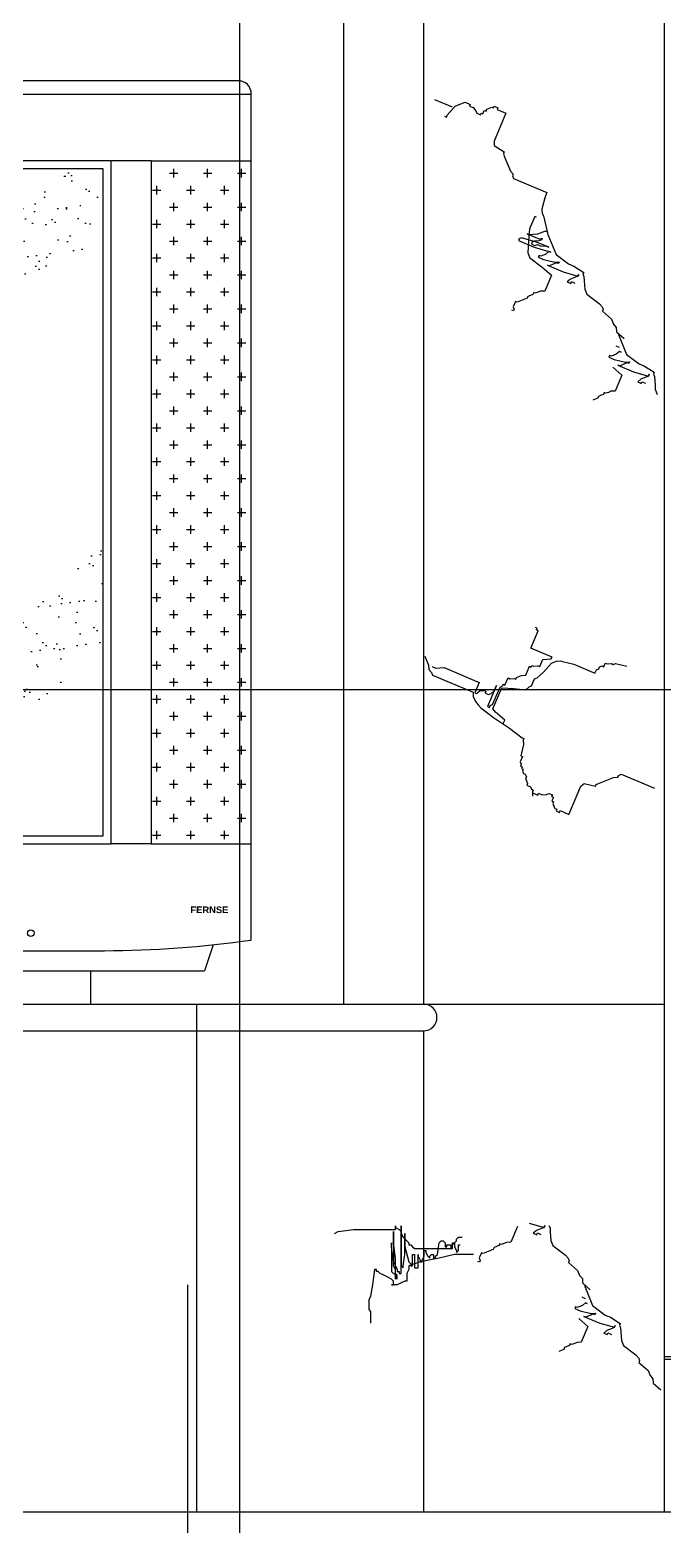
# Model space of a CAD drawing. Extents: x 517 to 4201, y 4235 to 7714.
# Drawn here: x 2459 to 2934, y 4853 to 5973 of the extents above; entities that cross this region are included whole.
import ezdxf
from ezdxf.enums import TextEntityAlignment as Align

# ---------------------------------------------------------------- set-up
doc = ezdxf.new("R2010")
doc.units = 0
doc.header["$MEASUREMENT"] = 0
for name, color, linetype in [('2', 2, 'CONTINUOUS'), ('3', 3, 'CONTINUOUS'), ('4', 4, 'CONTINUOUS'), ('7', 7, 'CONTINUOUS'), ('BH', 3, 'CONTINUOUS'), ('TEXT', 3, 'CONTINUOUS')]:
    doc.layers.add(name, color=color, linetype=linetype)
doc.styles.add('HT2', font='swisseb.ttf')
doc.styles.add('STYLE5', font='dutchi.ttf')
pattern_1 = [(0, (6767.543, -33745.459), (12.7, 12.7), [6.35, -19.05]), (90, (6770.718, -33748.634), (-12.7, 12.7), [6.35, -19.05])]

# ---------------------------------------------------------------- blocks, each defined once
blk = doc.blocks.new('A$C57C6313C')
at = {"layer": 'BH'}
h = blk.add_hatch(dxfattribs=at)
h.set_pattern_fill('CROSS,_O', color=256, scale=2)
h.set_pattern_definition(pattern_1)
h.paths.add_polyline_path([(75, 631), (0, 631), (0, 120), (75, 120)])
h = blk.add_hatch(dxfattribs=at)
h.set_pattern_fill('CROSS,_O', color=256, scale=2)
h.set_pattern_definition(pattern_1)
h.paths.add_polyline_path([(882, 631), (807, 631), (807, 120), (882, 120)])
h = blk.add_hatch(dxfattribs=at)
h.set_pattern_fill('AR-SAND,_O', color=256, scale=0.5)
h.set_pattern_definition([(37.5, (6767.543, -33745.46), (-0.800016, 24.470662), [0, -19.304, 0, -21.59, 0, -20.6375]), (7.5, (6767.543, -33745.46), (22.476164, 35.841255), [0, -10.414, 0, -17.399, 0, -6.6675]), (327.5, (6751.922, -33745.46), (39.549619, 0.071859), [0, -6.35, 0, -22.86, 0, -29.845]), (317.5, (6751.92, -33745.46), (38.177823, 11.146466), [0, -3.175, 0, -14.986, 0, -17.145])])
h.paths.add_polyline_path([(289.4, 625), (247.5, 625), (111, 488.5), (111, 446.6)])
h.paths.add_polyline_path([(561.5, 625), (531.8, 625), (111, 204.2), (111, 174.5)])
h.paths.add_polyline_path([(771, 579.9), (771, 625), (701.2, 625), (202.2, 126), (317.1, 126)])
h.paths.add_polyline_path([(771, 295.7), (771, 346.6), (550.4, 126), (601.3, 126)], flags=17)
h.paths.add_polyline_path([(771, 270.2), (771, 295.7), (601.3, 126), (626.8, 126)], flags=17)
at = {"layer": '3'}
for p, q in [((0, 681), (882, 681)), ((75, 631), (0, 631)), ((75, 631), (105, 631)), ((75, 631), (75, 120)), ((807, 631), (777, 631)), ((807, 631), (807, 120)), ((807, 631), (882, 631)), ((75, 120), (0, 120)), ((75, 120), (105, 120)), ((807, 120), (777, 120)), ((807, 120), (882, 120)), ((226, 70), (656, 70)), ((226, 40), (226, 70)), ((624, 40), (624, 70)), ((656, 40), (656, 70))]:
    blk.add_line(p, q, dxfattribs=at)
for points in [[(105, 120), (777, 120), (777, 631), (105, 631)], [(111, 126), (771, 126), (771, 625), (111, 625)]]:
    blk.add_lwpolyline(points, close=True, dxfattribs=at)
for centre, radius in [((694.1, 53.1), 1.5), ((717, 53.1), 2.5)]:
    blk.add_circle(centre, radius, dxfattribs=at)
at = {"layer": '7'}
for p, q in [((28.5, 44.4), (35, 25)), ((853.5, 44.4), (847, 25)), ((35, 25), (847, 25)), ((120, 25), (120, 0)), ((762, 0), (762, 25)), ((120, 0), (762, 0))]:
    blk.add_line(p, q, dxfattribs=at)
for points in [[(636, 709.3, 0.27768), (616.5, 721), (265.5, 721, 0.27768), (246, 709.3)], [(0, 48, 0.034884), (110, 40), (772, 40, 0.034884), (882, 48), (882, 681, 0.414214), (872, 691), (10, 691, 0.414214), (0, 681)]]:
    blk.add_lwpolyline(points, format="xyb", close=True, dxfattribs=at)
for points in [[(249.8, 714), (201.9, 714, 0.228268), (182.1, 701.9), (176, 691)], [(706, 691), (699.9, 701.9, 0.228268), (680.1, 714), (632.2, 714)]]:
    blk.add_lwpolyline(points, format="xyb", dxfattribs=at)
at = {"layer": '3', "linetype": 'BYBLOCK'}
for s, height, style, p in [('FERNSEHN', 5, 'HT2', (101.2, 642.3)), ('FERNSE', 5, 'HT2', (836.5, 68.1)), ('Front-AV-Anschluss', 6, 'STYLE5', (240.4, 54.1))]:
    blk.add_text(s, height=height, dxfattribs=dict(at, style=style)).set_placement(p)
at = {"layer": '3', "linetype": 'BYBLOCK', "style": 'HT2'}
blk.add_text('SONY', height=10, dxfattribs=at).set_placement((444.8, 88.7), align=Align.CENTER)

msp = doc.modelspace()

# ---------------------------------------------------------------- linework, layer by layer
at = {"layer": '2', "color": 1}
msp.add_line((934.1, 4864), (3434.1, 4864), dxfattribs=at)
at = {"layer": '3'}
for p, q in [((3434.1, 4980), (2934.1, 4980)), ((3434.1, 4978), (2934.1, 4978))]:
    msp.add_line(p, q, dxfattribs=at)
at = {"layer": '4'}
for p, q in [((2934.1, 6342), (2934.1, 4864)), ((2694.1, 6064), (2694.1, 5244)), ((1434.1, 5244), (2934.1, 5244)), ((2754.1, 5224), (2754.1, 4864))]:
    msp.add_line(p, q, dxfattribs=at)
msp.add_arc((2754.1, 5234), 10, 270, 90, dxfattribs=at)
at = {"layer": '7'}
for p, q in [((2754.1, 6124), (2754.1, 5244)), ((2584.1, 5244), (2584.1, 4864)), ((1614.1, 5224), (2754.1, 5224))]:
    msp.add_line(p, q, dxfattribs=at)
at = {"layer": 'BH', "color": 3}
for p, q in [((2775.7, 5915.2), (2762.6, 5920.7)), ((2771.6, 5909.1), (2777.6, 5915.9)), ((2777.6, 5915.9), (2783.2, 5918.2)), ((2783.2, 5918.2), (2785.1, 5919)), ((2785.1, 5919), (2789, 5917.3)), ((2789, 5917.3), (2788.5, 5916)), ((2788.5, 5916), (2791.1, 5914.9)), ((2791.1, 5914.9), (2793.2, 5912.4)), ((2793.2, 5912.4), (2793.9, 5910.6)), ((2798.4, 5910.2), (2799.5, 5912.8)), ((2799.5, 5912.8), (2800.9, 5912.3)), ((2800.9, 5912.3), (2801.4, 5913.6)), ((2801.4, 5913.6), (2805.2, 5915.1)), ((2805.2, 5915.1), (2806.5, 5914.6)), ((2806.5, 5914.6), (2807, 5915.9)), ((2807, 5915.9), (2809.7, 5914.8)), ((2809.7, 5914.8), (2809.1, 5913.5)), ((2809.1, 5913.5), (2815.7, 5910.7)), ((2769.8, 5908.4), (2771.1, 5907.8)), ((2771.1, 5907.8), (2771.6, 5909.1)), ((2793.9, 5910.6), (2796.6, 5909.5)), ((2796.6, 5909.5), (2797.1, 5910.8)), ((2797.1, 5910.8), (2798.4, 5910.2)), ((2815.7, 5910.7), (2806.8, 5889.7)), ((2806.8, 5889.7), (2807, 5886.5)), ((2807, 5886.5), (2814.3, 5881.8)), ((2814.3, 5881.8), (2813.8, 5880.5)), ((2813.8, 5880.5), (2814.5, 5878.6)), ((2814.5, 5878.6), (2819.1, 5867.4)), ((2819.1, 5867.4), (2821.2, 5865)), ((2821.2, 5865), (2820.6, 5863.7)), ((2820.6, 5863.7), (2821.4, 5861.8)), ((2821.4, 5861.8), (2846.4, 5851.3)), ((2844.7, 5847.3), (2842.7, 5838.9)), ((2846.4, 5851.3), (2844.7, 5847.3)), ((2837.3, 5833.4), (2833.4, 5824.2)), ((2838.6, 5832.9), (2837.3, 5833.4)), ((2842.7, 5838.9), (2842.9, 5835.7)), ((2842.9, 5835.7), (2843.7, 5833.8)), ((2843.7, 5833.8), (2847.1, 5820)), ((2833.4, 5824.2), (2832.7, 5815.2)), ((2843.2, 5821.6), (2839.4, 5820.1)), ((2845, 5822.4), (2843.2, 5821.6)), ((2846.4, 5821.8), (2845, 5822.4)), ((2825.6, 5816.7), (2825, 5815.4)), ((2825, 5815.4), (2836.9, 5810.4)), ((2827.4, 5817.4), (2825.6, 5816.7)), ((2838.5, 5814.3), (2827.4, 5817.4)), ((2833.1, 5819.7), (2831.7, 5820.3)), ((2831.7, 5820.3), (2841, 5816.4)), ((2832.7, 5815.2), (2832, 5806.2)), ((2836.2, 5819.9), (2833.1, 5819.7)), ((2835.3, 5814.1), (2834.8, 5812.8)), ((2834.8, 5812.8), (2837.4, 5811.7)), ((2837.2, 5814.9), (2835.3, 5814.1)), ((2839.4, 5820.1), (2836.2, 5819.9)), ((2840.4, 5815.1), (2837.2, 5814.9)), ((2837.4, 5811.7), (2839.3, 5812.4)), ((2847.7, 5810.4), (2838.5, 5814.3)), ((2839.3, 5812.4), (2841.9, 5811.3)), ((2842.3, 5815.8), (2840.4, 5815.1)), ((2841, 5816.4), (2842.8, 5817.1)), ((2841.9, 5811.3), (2845.1, 5811.5)), ((2842.8, 5817.1), (2842.3, 5815.8)), ((2845.1, 5811.5), (2847.7, 5810.4)), ((2847.1, 5820), (2853.2, 5805)), ((2832, 5806.2), (2833.5, 5802.5)), ((2833.5, 5802.5), (2842.9, 5795.4)), ((2836.9, 5810.4), (2847.9, 5807.2)), ((2840.5, 5804.2), (2839.9, 5802.9)), ((2839.9, 5802.9), (2843.8, 5801.2)), ((2841.8, 5803.6), (2840.5, 5804.2)), ((2845.5, 5805.2), (2841.8, 5803.6)), ((2843.8, 5801.2), (2852.3, 5799.2)), ((2847.9, 5807.2), (2845.5, 5805.2)), ((2847.9, 5807.2), (2849.3, 5806.7)), ((2849.3, 5806.7), (2847.9, 5807.2)), ((2852.3, 5799.2), (2855.5, 5799.4)), ((2853.2, 5805), (2862.6, 5797.9)), ((2855.5, 5799.4), (2854.9, 5798.1)), ((2842.9, 5795.4), (2849.7, 5789.4)), ((2849.7, 5789.4), (2844.7, 5777.6)), ((2848, 5796.4), (2846.7, 5796.9)), ((2846.7, 5796.9), (2858.5, 5791.9)), ((2851.7, 5797.9), (2848, 5796.4)), ((2853.6, 5798.6), (2851.7, 5797.9)), ((2854.9, 5798.1), (2853.6, 5798.6)), ((2858.5, 5791.9), (2869.6, 5788.8)), ((2862.6, 5797.9), (2866.6, 5796.3)), ((2866.6, 5796.3), (2873.9, 5791.6)), ((2869.6, 5788.8), (2867.7, 5788)), ((2869.6, 5788.8), (2870.2, 5790.1)), ((2870.2, 5790.1), (2869.6, 5788.8)), ((2873.9, 5791.6), (2873.3, 5790.3)), ((2873.3, 5790.3), (2874.1, 5788.4)), ((2874.1, 5788.4), (2874.3, 5785.3)), ((2841.5, 5777.4), (2839.7, 5776.7)), ((2844.7, 5777.6), (2841.5, 5777.4)), ((2864, 5786.5), (2861.6, 5784.4)), ((2861.6, 5784.4), (2864.2, 5783.3)), ((2867.7, 5788), (2864, 5786.5)), ((2864.2, 5783.3), (2864.8, 5784.7)), ((2864.8, 5784.7), (2867.4, 5783.5)), ((2874.3, 5785.3), (2874.5, 5782.1)), ((2874.5, 5782.1), (2874.7, 5778.9)), ((2874.7, 5778.9), (2876.2, 5775.2)), ((2822.8, 5769.8), (2821.2, 5765.9)), ((2821.2, 5765.9), (2821.9, 5764)), ((2824.2, 5769.3), (2822.8, 5769.8)), ((2827.9, 5770.8), (2824.2, 5769.3)), ((2831.6, 5772.3), (2827.9, 5770.8)), ((2832.2, 5773.6), (2831.6, 5772.3)), ((2834.1, 5774.4), (2832.2, 5773.6)), ((2835.9, 5775.1), (2834.1, 5774.4)), ((2836.5, 5776.5), (2835.9, 5775.1)), ((2837.8, 5775.9), (2836.5, 5776.5)), ((2839.7, 5776.7), (2837.8, 5775.9)), ((2876.2, 5775.2), (2885.7, 5768.1)), ((2885.7, 5768.1), (2887.7, 5765.7)), ((2887.7, 5765.7), (2888.5, 5763.8)), ((2821.4, 5762.7), (2820.1, 5763.3)), ((2821.9, 5764), (2821.4, 5762.7)), ((2888.5, 5763.8), (2887.9, 5762.5)), ((2887.9, 5762.5), (2894.7, 5756.5)), ((2894.7, 5756.5), (2896.2, 5752.8)), ((2896.2, 5752.8), (2898.3, 5750.3)), ((2898.3, 5750.3), (2898.5, 5747.2)), ((2898.5, 5747.2), (2904.3, 5742.1)), ((2899.9, 5745.2), (2906, 5730.2)), ((2897.9, 5736.7), (2900.5, 5735.6)), ((2900.7, 5732.4), (2898.3, 5730.3)), ((2900.7, 5732.4), (2902, 5731.9)), ((2902, 5731.9), (2900.7, 5732.4)), ((2893.2, 5729.4), (2892.7, 5728.1)), ((2892.7, 5728.1), (2896.6, 5726.4)), ((2894.6, 5728.8), (2893.2, 5729.4)), ((2898.3, 5730.3), (2894.6, 5728.8)), ((2896.6, 5726.4), (2905.1, 5724.4)), ((2900.8, 5721.5), (2899.5, 5722.1)), ((2899.5, 5722.1), (2911.3, 5717.1)), ((2904.5, 5723.1), (2900.8, 5721.5)), ((2906.4, 5723.8), (2904.5, 5723.1)), ((2905.1, 5724.4), (2908.3, 5724.6)), ((2906, 5730.2), (2915.4, 5723.1)), ((2907.7, 5723.3), (2906.4, 5723.8)), ((2908.3, 5724.6), (2907.7, 5723.3)), ((2915.4, 5723.1), (2919.3, 5721.5)), ((2919.3, 5721.5), (2926.7, 5716.8)), ((2895.7, 5720.6), (2902.5, 5714.6)), ((2902.5, 5714.6), (2897.5, 5702.8)), ((2911.3, 5717.1), (2922.4, 5714)), ((2916.8, 5711.7), (2914.4, 5709.6)), ((2920.5, 5713.2), (2916.8, 5711.7)), ((2917, 5708.5), (2917.5, 5709.8)), ((2917.5, 5709.8), (2920.2, 5708.7)), ((2922.4, 5714), (2920.5, 5713.2)), ((2922.4, 5714), (2922.9, 5715.3)), ((2922.9, 5715.3), (2922.4, 5714)), ((2926.7, 5716.8), (2926.1, 5715.5)), ((2926.1, 5715.5), (2926.9, 5713.6)), ((2926.9, 5713.6), (2927.1, 5710.4)), ((2927.1, 5710.4), (2927.3, 5707.3)), ((2885, 5698.8), (2884.4, 5697.5)), ((2886.9, 5699.6), (2885, 5698.8)), ((2888.7, 5700.3), (2886.9, 5699.6)), ((2889.3, 5701.6), (2888.7, 5700.3)), ((2890.6, 5701.1), (2889.3, 5701.6)), ((2892.5, 5701.8), (2890.6, 5701.1)), ((2894.3, 5702.6), (2892.5, 5701.8)), ((2897.5, 5702.8), (2894.3, 5702.6)), ((2914.4, 5709.6), (2917, 5708.5)), ((2927.3, 5707.3), (2927.5, 5704.1)), ((2927.5, 5704.1), (2929, 5700.3)), ((2884.4, 5697.5), (2880.7, 5696)), ((2834.4, 5510.3), (2839.9, 5523.4)), ((2839.2, 5525.3), (2837.8, 5525.8)), ((2838.6, 5524), (2839.2, 5525.3)), ((2839.9, 5523.4), (2838.6, 5524)), ((2850.2, 5503.6), (2834.4, 5510.3)), ((2755.1, 5504.3), (2757.8, 5497.7)), ((2757.8, 5497.7), (2758, 5494.5)), ((2834.6, 5496.2), (2835.2, 5497.5)), ((2835.2, 5497.5), (2836.5, 5497)), ((2836.5, 5497), (2839.7, 5497.2)), ((2839.7, 5497.2), (2841, 5496.6)), ((2841, 5496.6), (2843.2, 5501.9)), ((2843.2, 5501.9), (2849.6, 5502.3)), ((2843.9, 5492.3), (2849.8, 5499.1)), ((2849.6, 5502.3), (2850.2, 5503.6)), ((2849.8, 5499.1), (2853.6, 5500.6)), ((2853.6, 5500.6), (2856.7, 5500.8)), ((2856.7, 5500.8), (2858.1, 5500.3)), ((2858.1, 5500.3), (2866.5, 5498.3)), ((2866.5, 5498.3), (2882.3, 5491.6)), ((2885.8, 5496.3), (2887.7, 5497.1)), ((2887.7, 5497.1), (2889, 5496.5)), ((2889, 5496.5), (2890.1, 5499.1)), ((2890.1, 5499.1), (2891.4, 5498.6)), ((2891.4, 5498.6), (2894.6, 5498.8)), ((2894.6, 5498.8), (2895.9, 5498.2)), ((2895.9, 5498.2), (2897.8, 5499)), ((2897.8, 5499), (2906.2, 5497)), ((2758, 5494.5), (2760.1, 5492.1)), ((2760.1, 5492.1), (2760.8, 5490.2)), ((2760.4, 5496.6), (2763, 5495.5)), ((2760.8, 5490.2), (2791.1, 5477.5)), ((2763, 5495.5), (2766.2, 5495.7)), ((2766.2, 5495.7), (2769.4, 5495.9)), ((2769.4, 5495.9), (2795.7, 5484.8)), ((2815, 5482.8), (2817.3, 5488.1)), ((2817.3, 5488.1), (2818.6, 5487.5)), ((2818.6, 5487.5), (2821.8, 5487.7)), ((2821.8, 5487.7), (2823.1, 5487.2)), ((2823.1, 5487.2), (2823.6, 5488.5)), ((2823.6, 5488.5), (2827.4, 5490)), ((2827.4, 5490), (2830.6, 5490.2)), ((2830.6, 5490.2), (2833.3, 5496.8)), ((2833.3, 5496.8), (2834.6, 5496.2)), ((2834.9, 5482.2), (2837.1, 5487.4)), ((2837.1, 5487.4), (2839, 5488.2)), ((2839, 5488.2), (2841.4, 5490.3)), ((2841.4, 5490.3), (2843.9, 5492.3)), ((2882.3, 5491.6), (2883.4, 5494.2)), ((2883.4, 5494.2), (2885.3, 5495)), ((2885.3, 5495), (2885.8, 5496.3)), ((2791.1, 5477.5), (2791.3, 5474.3)), ((2795.7, 5484.8), (2792.4, 5476.9)), ((2792.4, 5476.9), (2793.7, 5476.4)), ((2793.7, 5476.4), (2796.1, 5478.4)), ((2796.1, 5478.4), (2799.3, 5478.6)), ((2799.3, 5478.6), (2800.6, 5478.1)), ((2800.6, 5478.1), (2800.1, 5476.8)), ((2800.1, 5476.8), (2802.7, 5475.6)), ((2808.7, 5482.4), (2802, 5466.7)), ((2802.7, 5475.6), (2804.6, 5476.4)), ((2804.6, 5476.4), (2807, 5478.5)), ((2805.7, 5468.2), (2811.3, 5481.3)), ((2805.9, 5465), (2812.6, 5480.8)), ((2807, 5478.5), (2808.7, 5482.4)), ((2811.3, 5481.3), (2813.2, 5482.1)), ((2812.6, 5480.8), (2821.6, 5480.1)), ((2813.2, 5482.1), (2813.7, 5483.4)), ((2813.7, 5483.4), (2815, 5482.8)), ((2821.6, 5480.1), (2830.6, 5479.3)), ((2830.6, 5479.3), (2833, 5481.4)), ((2833, 5481.4), (2834.9, 5482.2)), ((2791.3, 5474.3), (2792.8, 5470.5)), ((2792.8, 5470.5), (2794.9, 5468.1)), ((2794.9, 5468.1), (2796.9, 5465.7)), ((2796.9, 5465.7), (2806.4, 5458.6)), ((2802, 5466.7), (2803.3, 5466.1)), ((2803.3, 5466.1), (2803.9, 5467.4)), ((2803.9, 5467.4), (2805.7, 5468.2)), ((2808, 5462.6), (2805.9, 5465)), ((2806.4, 5458.6), (2818.4, 5450.4)), ((2814.8, 5456.6), (2808, 5462.6)), ((2813.7, 5454), (2814.8, 5456.6)), ((2818.4, 5450.4), (2827.8, 5443.4)), ((2827.8, 5443.4), (2829.1, 5442.8)), ((2829.1, 5442.8), (2828.6, 5441.5)), ((2828.6, 5441.5), (2828.8, 5438.3)), ((2828.8, 5438.3), (2826.8, 5429.9)), ((2826.8, 5429.9), (2828.1, 5429.3)), ((2828.1, 5429.3), (2826.4, 5425.4)), ((2826.4, 5425.4), (2827.2, 5423.5)), ((2827.2, 5423.5), (2826.6, 5422.2)), ((2826.6, 5422.2), (2827.9, 5421.6)), ((2827.9, 5421.6), (2827.4, 5420.3)), ((2827.4, 5420.3), (2828.7, 5419.8)), ((2828.7, 5419.8), (2828.1, 5418.4)), ((2828.1, 5418.4), (2828.9, 5416.6)), ((2828.9, 5416.6), (2830.2, 5416)), ((2830.2, 5416), (2831, 5414.1)), ((2831, 5414.1), (2830.4, 5412.8)), ((2830.4, 5412.8), (2831.2, 5411)), ((2831.2, 5411), (2831.9, 5409.1)), ((2831.9, 5409.1), (2831.4, 5407.8)), ((2831.4, 5407.8), (2834, 5406.7)), ((2871.8, 5407), (2874.2, 5409.1)), ((2874.2, 5409.1), (2882.7, 5407.1)), ((2882.7, 5407.1), (2883.2, 5408.4)), ((2883.2, 5408.4), (2885.1, 5409.2)), ((2885.1, 5409.2), (2896.3, 5413.7)), ((2896.3, 5413.7), (2899.5, 5413.9)), ((2899.5, 5413.9), (2900.1, 5415.2)), ((2900.1, 5415.2), (2901.9, 5416)), ((2901.9, 5416), (2926.9, 5405.5)), ((2834, 5406.7), (2834.8, 5404.8)), ((2834.8, 5404.8), (2836.1, 5404.2)), ((2836.1, 5404.2), (2835.5, 5402.9)), ((2835.5, 5402.9), (2835.7, 5399.7)), ((2835.7, 5402.2), (2839.6, 5400.5)), ((2839.6, 5400.5), (2840.2, 5401.8)), ((2840.2, 5401.8), (2842.8, 5400.7)), ((2842.8, 5400.7), (2846, 5400.9)), ((2846, 5400.9), (2847.8, 5401.7)), ((2847.8, 5401.7), (2850.5, 5400.6)), ((2850.5, 5400.6), (2849.9, 5399.3)), ((2849.9, 5399.3), (2851.2, 5398.7)), ((2851.2, 5398.7), (2850.1, 5396.1)), ((2862.9, 5386), (2871.8, 5407)), ((2850.1, 5396.1), (2851.4, 5395.5)), ((2851.4, 5395.5), (2850.9, 5394.2)), ((2850.9, 5394.2), (2852.4, 5390.5)), ((2852.4, 5390.5), (2853.7, 5389.9)), ((2853.7, 5389.9), (2853.2, 5388.6)), ((2853.2, 5388.6), (2855.8, 5387.5)), ((2855.8, 5387.5), (2856.4, 5388.8)), ((2856.4, 5388.8), (2862.9, 5386)), ((2687.3, 5072.5), (2690.1, 5073.9)), ((2690.1, 5073.9), (2701.6, 5075.3)), ((2701.6, 5075.3), (2733, 5075.3)), ((2731.6, 5065.4), (2731.6, 5073.9)), ((2731.6, 5073.9), (2731.6, 5051.1)), ((2733, 5075.3), (2733, 5078.2)), ((2733, 5078.2), (2733, 5076.8)), ((2733, 5076.8), (2735.8, 5075.3)), ((2735.8, 5075.3), (2737.3, 5073.9)), ((2737.3, 5042.5), (2737.3, 5078.2)), ((2737.3, 5078.2), (2737.3, 5048.2)), ((2737.3, 5073.9), (2737.3, 5072.5)), ((2737.3, 5072.5), (2738.7, 5069.6)), ((2740.1, 5056.8), (2740.1, 5072.5)), ((2740.1, 5072.5), (2740.1, 5062.5)), ((2824.3, 5077.7), (2819.3, 5065.8)), ((2833.1, 5080.1), (2844.2, 5077)), ((2838.6, 5074.7), (2836.1, 5072.7)), ((2836.1, 5072.7), (2838.8, 5071.5)), ((2842.3, 5076.2), (2838.6, 5074.7)), ((2838.8, 5071.5), (2839.3, 5072.9)), ((2839.3, 5072.9), (2841.9, 5071.7)), ((2844.2, 5077), (2842.3, 5076.2)), ((2844.2, 5077), (2844.7, 5078.3)), ((2844.7, 5078.3), (2844.2, 5077)), ((2847.9, 5078.5), (2848.7, 5076.6)), ((2848.7, 5076.6), (2848.9, 5073.5)), ((2848.9, 5073.5), (2849.1, 5070.3)), ((2730.1, 5062.5), (2730.1, 5065.4)), ((2730.1, 5065.4), (2730.1, 5044)), ((2731.6, 5051.1), (2730.1, 5062.5)), ((2733, 5053.9), (2731.6, 5065.4)), ((2738.7, 5069.6), (2741.5, 5066.8)), ((2740.1, 5062.5), (2743, 5051.1)), ((2741.5, 5066.8), (2743, 5065.4)), ((2743, 5065.4), (2743, 5063.9)), ((2743, 5063.9), (2744.4, 5063.9)), ((2744.4, 5063.9), (2745.8, 5062.5)), ((2745.8, 5062.5), (2747.3, 5061.1)), ((2747.3, 5061.1), (2775.8, 5061.1)), ((2764.4, 5056.8), (2765.8, 5065.4)), ((2765.8, 5065.4), (2767.2, 5066.8)), ((2767.2, 5066.8), (2768.7, 5066.8)), ((2768.7, 5066.8), (2770.1, 5065.4)), ((2770.1, 5065.4), (2770.1, 5062.5)), ((2770.1, 5062.5), (2771.5, 5062.5)), ((2771.5, 5062.5), (2771.5, 5063.9)), ((2771.5, 5063.9), (2774.4, 5063.9)), ((2774.4, 5063.9), (2774.4, 5061.1)), ((2774.4, 5061.1), (2775.8, 5061.1)), ((2775.8, 5063.9), (2778.7, 5066.8)), ((2775.8, 5061.1), (2775.8, 5065.4)), ((2775.8, 5065.4), (2777.2, 5065.4)), ((2775.8, 5061.1), (2775.8, 5063.9)), ((2777.2, 5065.4), (2777.2, 5062.5)), ((2777.2, 5062.5), (2778.7, 5059.7)), ((2778.7, 5068.2), (2780.1, 5069.6)), ((2778.7, 5066.8), (2778.7, 5068.2)), ((2780.1, 5069.6), (2783, 5069.6)), ((2780.1, 5059.7), (2780.1, 5063.9)), ((2780.1, 5063.9), (2781.5, 5063.9)), ((2806.2, 5060.5), (2802.5, 5059)), ((2806.8, 5061.8), (2806.2, 5060.5)), ((2808.6, 5062.6), (2806.8, 5061.8)), ((2810.5, 5063.3), (2808.6, 5062.6)), ((2811.1, 5064.7), (2810.5, 5063.3)), ((2812.4, 5064.1), (2811.1, 5064.7)), ((2814.2, 5064.9), (2812.4, 5064.1)), ((2816.1, 5065.6), (2814.2, 5064.9)), ((2819.3, 5065.8), (2816.1, 5065.6)), ((2849.1, 5070.3), (2849.3, 5067.1)), ((2849.3, 5067.1), (2850.8, 5063.4)), ((2850.8, 5063.4), (2860.2, 5056.3)), ((2731.6, 5048.2), (2731.6, 5051.1)), ((2731.6, 5051.1), (2733, 5048.2)), ((2733, 5038.3), (2733, 5053.9)), ((2738.7, 5048.2), (2740.1, 5056.8)), ((2751.5, 5051.1), (2743, 5048.2)), ((2743, 5051.1), (2744.4, 5049.7)), ((2744.4, 5049.7), (2744.4, 5048.2)), ((2745.8, 5048.2), (2745.8, 5056.8)), ((2745.8, 5056.8), (2747.3, 5056.8)), ((2747.3, 5056.8), (2747.3, 5046.8)), ((2750.1, 5046.8), (2750.1, 5056.8)), ((2750.1, 5056.8), (2750.1, 5055.4)), ((2750.1, 5055.4), (2751.5, 5052.5)), ((2765.8, 5053.9), (2751.5, 5051.1)), ((2751.5, 5052.5), (2751.5, 5051.1)), ((2751.5, 5051.1), (2753, 5051.1)), ((2753, 5052.5), (2754.4, 5055.4)), ((2753, 5051.1), (2753, 5052.5)), ((2754.4, 5055.4), (2754.4, 5059.7)), ((2754.4, 5059.7), (2755.8, 5059.7)), ((2755.8, 5059.7), (2755.8, 5058.2)), ((2755.8, 5058.2), (2757.3, 5055.4)), ((2757.3, 5055.4), (2758.7, 5053.9)), ((2758.7, 5055.4), (2760.1, 5056.8)), ((2758.7, 5053.9), (2758.7, 5055.4)), ((2760.1, 5056.8), (2761.5, 5056.8)), ((2761.5, 5056.8), (2761.5, 5053.9)), ((2761.5, 5053.9), (2763, 5053.9)), ((2763, 5055.4), (2764.4, 5056.8)), ((2763, 5053.9), (2763, 5055.4)), ((2777.2, 5056.8), (2765.8, 5053.9)), ((2791.5, 5056.8), (2777.2, 5056.8)), ((2778.7, 5059.7), (2778.7, 5058.2)), ((2778.7, 5058.2), (2780.1, 5059.7)), ((2795.9, 5050.9), (2794.6, 5051.5)), ((2797.4, 5058), (2795.7, 5054.1)), ((2795.7, 5054.1), (2796.5, 5052.2)), ((2796.5, 5052.2), (2795.9, 5050.9)), ((2798.7, 5057.5), (2797.4, 5058)), ((2802.5, 5059), (2798.7, 5057.5)), ((2860.2, 5056.3), (2862.3, 5053.9)), ((2862.3, 5053.9), (2863.1, 5052)), ((2863.1, 5052), (2862.5, 5050.7)), ((2862.5, 5050.7), (2869.3, 5044.7)), ((2717.3, 5045.4), (2715.8, 5034)), ((2718.7, 5045.4), (2717.3, 5045.4)), ((2718.7, 5044), (2718.7, 5045.4)), ((2720.1, 5044), (2718.7, 5044)), ((2721.6, 5042.5), (2720.1, 5044)), ((2724.4, 5041.1), (2721.6, 5042.5)), ((2727.3, 5039.7), (2724.4, 5041.1)), ((2730.1, 5038.3), (2727.3, 5039.7)), ((2730.1, 5044), (2733, 5041.1)), ((2731.6, 5036.8), (2730.1, 5038.3)), ((2733, 5045.4), (2731.6, 5048.2)), ((2733, 5048.2), (2734.4, 5045.4)), ((2733, 5042.5), (2733, 5045.4)), ((2734.4, 5041.1), (2733, 5042.5)), ((2733, 5041.1), (2733, 5038.3)), ((2734.4, 5045.4), (2734.4, 5044)), ((2734.4, 5044), (2735.8, 5044)), ((2734.4, 5038.3), (2734.4, 5041.1)), ((2735.8, 5044), (2735.8, 5042.5)), ((2735.8, 5042.5), (2737.3, 5042.5)), ((2737.3, 5048.2), (2738.7, 5046.8)), ((2738.7, 5046.8), (2738.7, 5048.2)), ((2743, 5045.4), (2741.5, 5042.5)), ((2741.5, 5042.5), (2741.5, 5036.8)), ((2743, 5048.2), (2743, 5045.4)), ((2744.4, 5048.2), (2745.8, 5048.2)), ((2747.3, 5046.8), (2750.1, 5046.8)), ((2869.3, 5044.7), (2870.8, 5041)), ((2870.8, 5041), (2872.9, 5038.6)), ((2872.9, 5038.6), (2873.1, 5035.4)), ((2715.8, 5034), (2714.4, 5025.4)), ((2734.4, 5034), (2730.1, 5034)), ((2730.1, 5034), (2731.6, 5034)), ((2731.6, 5034), (2731.6, 5036.8)), ((2737.3, 5035.4), (2734.4, 5034)), ((2740.1, 5036.8), (2737.3, 5035.4)), ((2741.5, 5036.8), (2740.1, 5036.8)), ((2873.1, 5035.4), (2878.8, 5030.3)), ((2874.5, 5033.4), (2880.6, 5018.4)), ((2714.4, 5025.4), (2713, 5022.6)), ((2713, 5022.6), (2713, 5015.4)), ((2867.8, 5017.6), (2867.3, 5016.3)), ((2867.3, 5016.3), (2871.2, 5014.6)), ((2869.1, 5017), (2867.8, 5017.6)), ((2872.9, 5018.5), (2869.1, 5017)), ((2872.5, 5024.9), (2875.1, 5023.8)), ((2875.3, 5020.6), (2872.9, 5018.5)), ((2875.3, 5020.6), (2876.6, 5020.1)), ((2876.6, 5020.1), (2875.3, 5020.6)), ((2880.6, 5018.4), (2890, 5011.3)), ((2713, 5015.4), (2714.4, 5014)), ((2714.4, 5014), (2714.4, 5005.4)), ((2870.3, 5008.8), (2877.1, 5002.8)), ((2871.2, 5014.6), (2879.6, 5012.6)), ((2875.4, 5009.8), (2874, 5010.3)), ((2874, 5010.3), (2885.9, 5005.3)), ((2879.1, 5011.3), (2875.4, 5009.8)), ((2881, 5012), (2879.1, 5011.3)), ((2879.6, 5012.6), (2882.8, 5012.8)), ((2882.3, 5011.5), (2881, 5012)), ((2882.8, 5012.8), (2882.3, 5011.5)), ((2885.9, 5005.3), (2897, 5002.2)), ((2890, 5011.3), (2893.9, 5009.7)), ((2893.9, 5009.7), (2901.2, 5005)), ((2901.2, 5005), (2900.7, 5003.7)), ((2877.1, 5002.8), (2872.1, 4991)), ((2891.3, 4999.9), (2888.9, 4997.8)), ((2888.9, 4997.8), (2891.5, 4996.7)), ((2895.1, 5001.4), (2891.3, 4999.9)), ((2891.5, 4996.7), (2892.1, 4998)), ((2892.1, 4998), (2894.7, 4996.9)), ((2897, 5002.2), (2895.1, 5001.4)), ((2897, 5002.2), (2897.5, 5003.5)), ((2897.5, 5003.5), (2897, 5002.2)), ((2900.7, 5003.7), (2901.5, 5001.8)), ((2901.5, 5001.8), (2901.7, 4998.6)), ((2901.7, 4998.6), (2901.9, 4995.5)), ((2901.9, 4995.5), (2902.1, 4992.3)), ((2859, 4985.7), (2855.3, 4984.2)), ((2859.5, 4987), (2859, 4985.7)), ((2861.4, 4987.8), (2859.5, 4987)), ((2863.3, 4988.5), (2861.4, 4987.8)), ((2863.8, 4989.8), (2863.3, 4988.5)), ((2865.2, 4989.3), (2863.8, 4989.8)), ((2867, 4990), (2865.2, 4989.3)), ((2868.9, 4990.8), (2867, 4990)), ((2872.1, 4991), (2868.9, 4990.8)), ((2902.1, 4992.3), (2903.6, 4988.5)), ((2903.6, 4988.5), (2913, 4981.5)), ((2913, 4981.5), (2915.1, 4979)), ((2915.1, 4979), (2915.8, 4977.2)), ((2915.8, 4977.2), (2915.3, 4975.9)), ((2915.3, 4975.9), (2922.1, 4969.9)), ((2922.1, 4969.9), (2923.6, 4966.2)), ((2923.6, 4966.2), (2925.7, 4963.7)), ((2925.7, 4963.7), (2925.9, 4960.5)), ((2925.9, 4960.5), (2931.6, 4955.5))]:
    msp.add_line(p, q, dxfattribs=at)
at = {"layer": 'TEXT'}
msp.add_line((871.8, 5479.5), (3602.5, 5479.5), dxfattribs=at)
msp.add_lwpolyline([(2616.5, 4797.9), (2616.5, 6888.3), (2534, 6888.3)], dxfattribs=at)
at = {"layer": 'TEXT', "color": 1}
msp.add_lwpolyline([(2577.5, 4815), (2577.5, 5034.1)], dxfattribs=at)

# ---------------------------------------------------------------- block references
at = {"layer": '3'}
msp.add_blockref('A$C57C6313C', (1743.1, 5244), dxfattribs=at)

doc.saveas('drawing.dxf')
